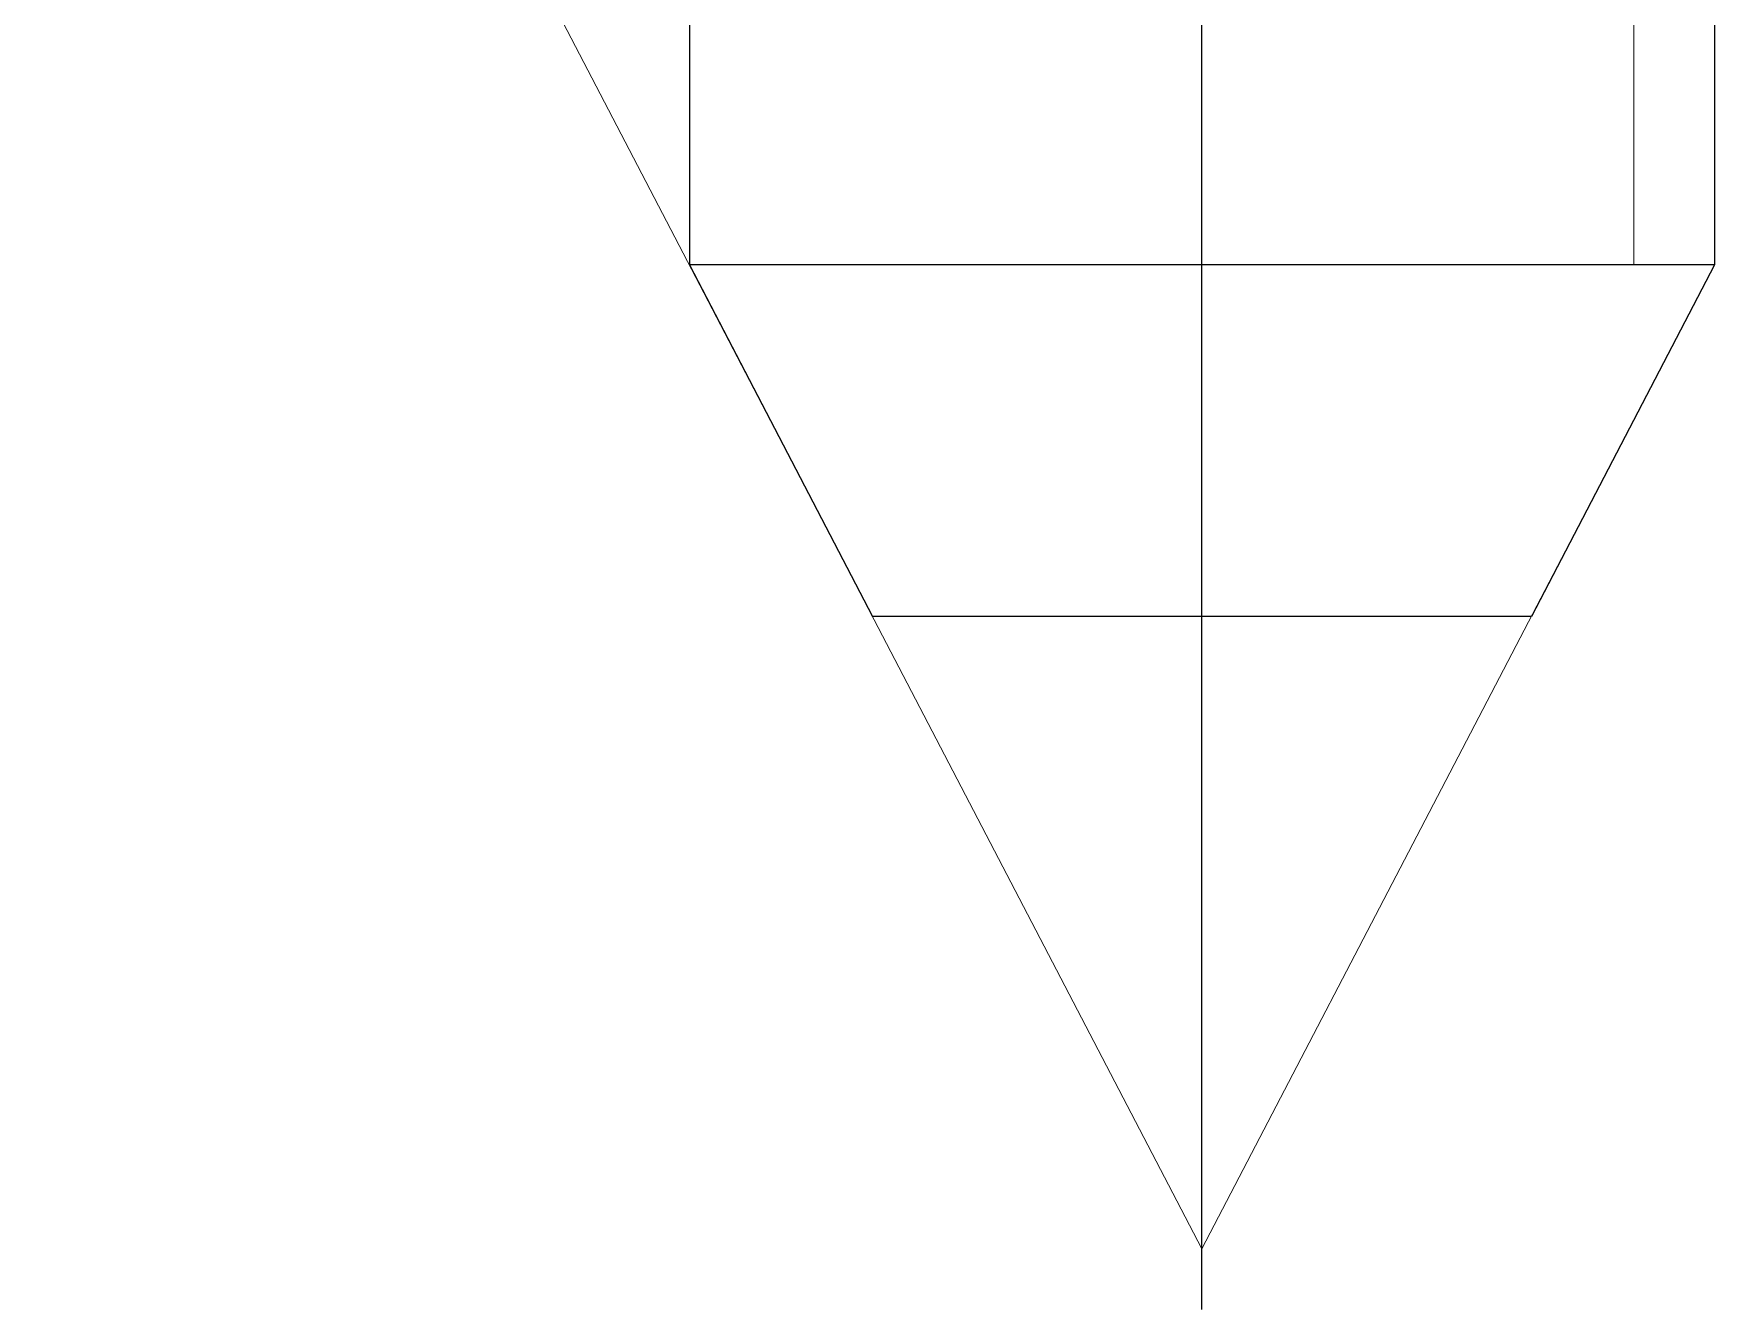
# Model space of a CAD drawing. Header units: millimetres. Extents: x 2148 to 2681, y 758 to 986.
# Drawn here: x 2428.96533 to 2428.97596, y 950.81337 to 950.82143 of the extents above; entities that cross this region are included whole.
import ezdxf

# ---------------------------------------------------------------- set-up
doc = ezdxf.new("R2010")
doc.units = ezdxf.units.MM
doc.layers.add('0.4', color=121, linetype='Continuous')
doc.layers.add('contrucion line05', color=86, linetype='Continuous')

msp = doc.modelspace()

# ---------------------------------------------------------------- linework, layer by layer
at = {"layer": '0.4', "color": 86, "lineweight": 0, "ltscale": 0.5}
for p, q in [((2428.9727181, 950.8137499, 0), (2428.96533, 950.827935, 0)), ((2428.9727181, 950.8137499, 0), (2428.96533, 950.827935, 0)), ((2428.9727181, 950.8137499, 0), (2428.96533, 950.827935, 0)), ((2428.9727181, 950.8137499, 0), (2428.96533, 950.827935, 0)), ((2428.9727181, 950.8137499, 0), (2428.96533, 950.827935, 0)), ((2428.9727181, 950.8137499, 0), (2428.96533, 950.827935, 0)), ((2428.9727181, 950.8137499, 0), (2428.96533, 950.827935, 0)), ((2428.9727181, 950.8137499, 0), (2428.96533, 950.827935, 0)), ((2428.9727181, 950.8137499, 0), (2428.96533, 950.827935, 0)), ((2428.9727181, 950.8137499, 0), (2428.96533, 950.827935, 0)), ((2428.9754495, 950.8267757, 0), (2428.9754495, 950.8199721, 0)), ((2428.9754495, 950.8267757, 0), (2428.9754495, 950.8199721, 0)), ((2428.9754495, 950.8267757, 0), (2428.9754495, 950.8199721, 0)), ((2428.9754495, 950.8267757, 0), (2428.9754495, 950.8199721, 0)), ((2428.9754495, 950.8267757, 0), (2428.9754495, 950.8199721, 0)), ((2428.9754495, 950.8267757, 0), (2428.9754495, 950.8199721, 0)), ((2428.9754495, 950.8267757, 0), (2428.9754495, 950.8199721, 0)), ((2428.9754495, 950.8267757, 0), (2428.9754495, 950.8199721, 0)), ((2428.9754495, 950.8267757, 0), (2428.9754495, 950.8199721, 0)), ((2428.9754495, 950.8267757, 0), (2428.9754495, 950.8199721, 0)), ((2428.9759588, 950.8199721, 0), (2428.9727181, 950.8137499, 0)), ((2428.9759588, 950.8199721, 0), (2428.9727181, 950.8137499, 0)), ((2428.9759588, 950.8199721, 0), (2428.9727181, 950.8137499, 0)), ((2428.9759588, 950.8199721, 0), (2428.9727181, 950.8137499, 0)), ((2428.9759588, 950.8199721, 0), (2428.9727181, 950.8137499, 0)), ((2428.9759588, 950.8199721, 0), (2428.9727181, 950.8137499, 0)), ((2428.9759588, 950.8199721, 0), (2428.9727181, 950.8137499, 0)), ((2428.9759588, 950.8199721, 0), (2428.9727181, 950.8137499, 0)), ((2428.9759588, 950.8199721, 0), (2428.9727181, 950.8137499, 0)), ((2428.9759588, 950.8199721, 0), (2428.9727181, 950.8137499, 0)), ((2428.9754495, 950.8199721, 0), (2428.9759588, 950.8199721, 0)), ((2428.9754495, 950.8199721, 0), (2428.9759588, 950.8199721, 0)), ((2428.9754495, 950.8199721, 0), (2428.9759588, 950.8199721, 0)), ((2428.9754495, 950.8199721, 0), (2428.9759588, 950.8199721, 0)), ((2428.9754495, 950.8199721, 0), (2428.9759588, 950.8199721, 0)), ((2428.9754495, 950.8199721, 0), (2428.9759588, 950.8199721, 0)), ((2428.9754495, 950.8199721, 0), (2428.9759588, 950.8199721, 0)), ((2428.9754495, 950.8199721, 0), (2428.9759588, 950.8199721, 0)), ((2428.9754495, 950.8199721, 0), (2428.9759588, 950.8199721, 0)), ((2428.9754495, 950.8199721, 0), (2428.9759588, 950.8199721, 0))]:
    msp.add_line(p, q, dxfattribs=at)
at = {"layer": 'contrucion line05', "ltscale": 0.5}
for p, q in [((2428.9727181, 950.813368, 0), (2428.9727181, 950.8646676, 0)), ((2428.9727181, 950.813368, 0), (2428.9727181, 950.8646676, 0)), ((2428.9727181, 950.813368, 0), (2428.9727181, 950.8646676, 0)), ((2428.9727181, 950.813368, 0), (2428.9727181, 950.8646676, 0)), ((2428.9727181, 950.813368, 0), (2428.9727181, 950.8646676, 0)), ((2428.9727181, 950.813368, 0), (2428.9727181, 950.8646676, 0)), ((2428.9727181, 950.813368, 0), (2428.9727181, 950.8646676, 0)), ((2428.9727181, 950.813368, 0), (2428.9727181, 950.8646676, 0)), ((2428.9727181, 950.813368, 0), (2428.9727181, 950.8646676, 0)), ((2428.9727181, 950.813368, 0), (2428.9727181, 950.8646676, 0)), ((2428.9727181, 950.813368, 0), (2428.9727181, 950.8646676, 0)), ((2428.9727181, 950.813368, 0), (2428.9727181, 950.8646676, 0)), ((2428.9727181, 950.813368, 0), (2428.9727181, 950.8646676, 0)), ((2428.9727181, 950.813368, 0), (2428.9727181, 950.8646676, 0)), ((2428.9727181, 950.813368, 0), (2428.9727181, 950.8646676, 0)), ((2428.9727181, 950.813368, 0), (2428.9727181, 950.8646676, 0)), ((2428.9727181, 950.813368, 0), (2428.9727181, 950.8646676, 0)), ((2428.9727181, 950.813368, 0), (2428.9727181, 950.8646676, 0)), ((2428.9727181, 950.813368, 0), (2428.9727181, 950.8646676, 0)), ((2428.9727181, 950.813368, 0), (2428.9727181, 950.8646676, 0)), ((2428.9694773, 950.8510831, 0), (2428.9694773, 950.8199721, 0)), ((2428.9694773, 950.8510831, 0), (2428.9694773, 950.8199721, 0)), ((2428.9694773, 950.8510831, 0), (2428.9694773, 950.8199721, 0)), ((2428.9694773, 950.8510831, 0), (2428.9694773, 950.8199721, 0)), ((2428.9694773, 950.8510831, 0), (2428.9694773, 950.8199721, 0)), ((2428.9694773, 950.8510831, 0), (2428.9694773, 950.8199721, 0)), ((2428.9694773, 950.8510831, 0), (2428.9694773, 950.8199721, 0)), ((2428.9694773, 950.8510831, 0), (2428.9694773, 950.8199721, 0)), ((2428.9694773, 950.8510831, 0), (2428.9694773, 950.8199721, 0)), ((2428.9694773, 950.8510831, 0), (2428.9694773, 950.8199721, 0)), ((2428.9759588, 950.8510831, 0), (2428.9759588, 950.8199721, 0)), ((2428.9759588, 950.8510831, 0), (2428.9759588, 950.8199721, 0)), ((2428.9759588, 950.8510831, 0), (2428.9759588, 950.8199721, 0)), ((2428.9759588, 950.8510831, 0), (2428.9759588, 950.8199721, 0)), ((2428.9759588, 950.8510831, 0), (2428.9759588, 950.8199721, 0)), ((2428.9759588, 950.8510831, 0), (2428.9759588, 950.8199721, 0)), ((2428.9759588, 950.8510831, 0), (2428.9759588, 950.8199721, 0)), ((2428.9759588, 950.8510831, 0), (2428.9759588, 950.8199721, 0)), ((2428.9759588, 950.8510831, 0), (2428.9759588, 950.8199721, 0)), ((2428.9759588, 950.8510831, 0), (2428.9759588, 950.8199721, 0)), ((2428.9759588, 950.8199721, 0), (2428.9694773, 950.8199721, 0)), ((2428.9694773, 950.8199721, 0), (2428.9706347, 950.8177499, 0)), ((2428.9759588, 950.8199721, 0), (2428.9694773, 950.8199721, 0)), ((2428.9694773, 950.8199721, 0), (2428.9706347, 950.8177499, 0)), ((2428.9759588, 950.8199721, 0), (2428.9694773, 950.8199721, 0)), ((2428.9694773, 950.8199721, 0), (2428.9706347, 950.8177499, 0)), ((2428.9759588, 950.8199721, 0), (2428.9694773, 950.8199721, 0)), ((2428.9694773, 950.8199721, 0), (2428.9706347, 950.8177499, 0)), ((2428.9759588, 950.8199721, 0), (2428.9694773, 950.8199721, 0)), ((2428.9694773, 950.8199721, 0), (2428.9706347, 950.8177499, 0)), ((2428.9759588, 950.8199721, 0), (2428.9694773, 950.8199721, 0)), ((2428.9694773, 950.8199721, 0), (2428.9706347, 950.8177499, 0)), ((2428.9759588, 950.8199721, 0), (2428.9694773, 950.8199721, 0)), ((2428.9694773, 950.8199721, 0), (2428.9706347, 950.8177499, 0)), ((2428.9759588, 950.8199721, 0), (2428.9694773, 950.8199721, 0)), ((2428.9694773, 950.8199721, 0), (2428.9706347, 950.8177499, 0)), ((2428.9759588, 950.8199721, 0), (2428.9694773, 950.8199721, 0)), ((2428.9694773, 950.8199721, 0), (2428.9706347, 950.8177499, 0)), ((2428.9759588, 950.8199721, 0), (2428.9694773, 950.8199721, 0)), ((2428.9694773, 950.8199721, 0), (2428.9706347, 950.8177499, 0)), ((2428.9759588, 950.8199721, 0), (2428.9748014, 950.8177499, 0)), ((2428.9759588, 950.8199721, 0), (2428.9748014, 950.8177499, 0)), ((2428.9759588, 950.8199721, 0), (2428.9748014, 950.8177499, 0)), ((2428.9759588, 950.8199721, 0), (2428.9748014, 950.8177499, 0)), ((2428.9759588, 950.8199721, 0), (2428.9748014, 950.8177499, 0)), ((2428.9759588, 950.8199721, 0), (2428.9748014, 950.8177499, 0)), ((2428.9759588, 950.8199721, 0), (2428.9748014, 950.8177499, 0)), ((2428.9759588, 950.8199721, 0), (2428.9748014, 950.8177499, 0)), ((2428.9759588, 950.8199721, 0), (2428.9748014, 950.8177499, 0)), ((2428.9759588, 950.8199721, 0), (2428.9748014, 950.8177499, 0)), ((2428.9748014, 950.8177499, 0), (2428.9706347, 950.8177499, 0)), ((2428.9748014, 950.8177499, 0), (2428.9706347, 950.8177499, 0)), ((2428.9748014, 950.8177499, 0), (2428.9706347, 950.8177499, 0)), ((2428.9748014, 950.8177499, 0), (2428.9706347, 950.8177499, 0)), ((2428.9748014, 950.8177499, 0), (2428.9706347, 950.8177499, 0)), ((2428.9748014, 950.8177499, 0), (2428.9706347, 950.8177499, 0)), ((2428.9748014, 950.8177499, 0), (2428.9706347, 950.8177499, 0)), ((2428.9748014, 950.8177499, 0), (2428.9706347, 950.8177499, 0)), ((2428.9748014, 950.8177499, 0), (2428.9706347, 950.8177499, 0)), ((2428.9748014, 950.8177499, 0), (2428.9706347, 950.8177499, 0))]:
    msp.add_line(p, q, dxfattribs=at)

doc.saveas('drawing.dxf')
